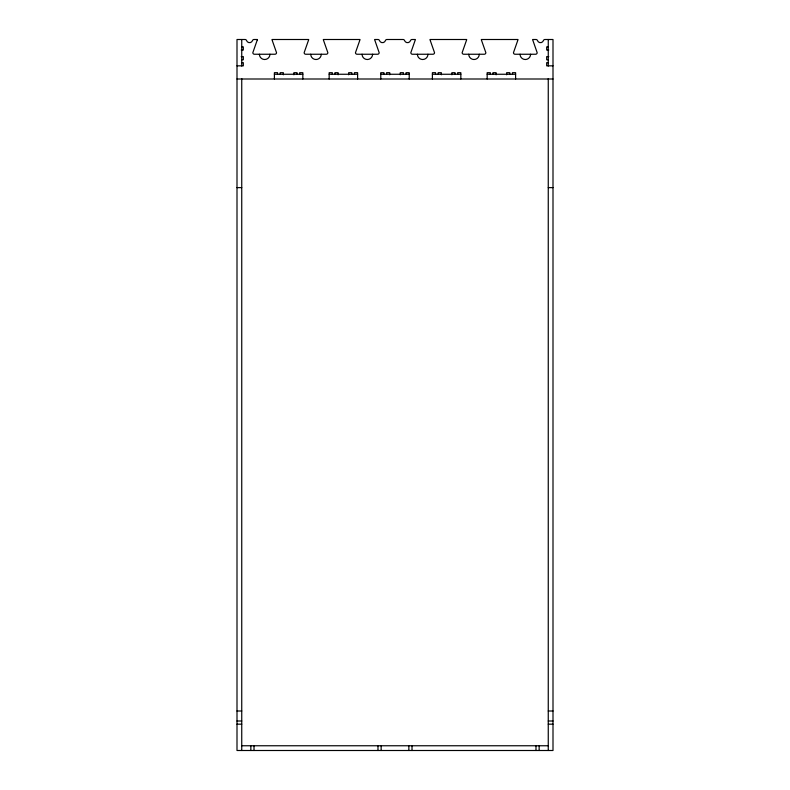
<?xml version="1.0" encoding="UTF-8"?>
<svg xmlns="http://www.w3.org/2000/svg" width="790" height="790" viewBox="0 0 790 790"><rect width="100%" height="100%" fill="white"/><g stroke="black" fill="none" stroke-linecap="round" stroke-linejoin="round"><path stroke-width="1.19" d="M241.74 46.877L243.32 46.877L243.32 50.037L241.217 50.037M548.26 46.877L546.68 46.877L546.68 50.037L548.783 50.037M241.217 56.613L243.32 56.613L243.32 59.773L241.74 59.773M548.783 56.613L546.68 56.613L546.68 59.773L548.26 59.773M241.74 62.677L243.32 62.677L243.32 65.837L237 65.837M548.26 62.677L546.68 62.677L546.68 65.837L553 65.837M274.397 74.26L302.837 74.26M329.163 74.26L357.603 74.26M380.78 74.26L409.22 74.26M432.397 74.26L460.837 74.26M487.163 74.26L515.603 74.26M237 79L553 79M237 187.625L241.74 187.625M548.26 187.625L553 187.625M237 711L241.74 711M548.26 711L553 711M237 721.003L241.74 721.003M548.26 721.003L553 721.003M237 724.163L241.74 724.163M548.26 724.163L553 724.163M241.74 745.76L548.26 745.76M548.26 39.5L548.26 66.034M548.26 78.605L548.26 750.5M539.145 745.76L539.145 750.5M535.985 745.76L535.985 750.5M515.603 79L515.603 72.68L512.443 72.68L512.443 74.26M509.817 74.26L509.817 72.68L506.657 72.68L506.657 74.783M496.12 74.783L496.12 72.68L492.96 72.68L492.96 74.26M490.323 74.26L490.323 72.68L487.163 72.68L487.163 79M460.837 79L460.837 72.68L457.677 72.68L457.677 74.26M455.04 74.26L455.04 72.68L451.88 72.68L451.88 74.783M441.343 74.783L441.343 72.68L438.183 72.68L438.183 74.26M435.557 74.26L435.557 72.68L432.397 72.68L432.397 79M412.015 745.76L412.015 750.5M409.22 79L409.22 72.68L406.06 72.68L406.06 74.26M408.855 745.76L408.855 750.5M403.423 74.26L403.423 72.68L400.263 72.68L400.263 74.783M389.737 74.783L389.737 72.68L386.577 72.68L386.577 74.26M383.94 74.26L383.94 72.68L380.78 72.68L380.78 79M381.145 745.76L381.145 750.5M377.985 745.76L377.985 750.5M357.603 79L357.603 72.68L354.443 72.68L354.443 74.26M351.817 74.26L351.817 72.68L348.657 72.68L348.657 74.783M338.12 74.783L338.12 72.68L334.96 72.68L334.96 74.26M332.323 74.26L332.323 72.68L329.163 72.68L329.163 79M302.837 79L302.837 72.68L299.677 72.68L299.677 74.26M297.04 74.26L297.04 72.68L293.88 72.68L293.88 74.783M283.343 74.783L283.343 72.68L280.183 72.68L280.183 74.26M277.557 74.26L277.557 72.68L274.397 72.68L274.397 79M254.015 745.76L254.015 750.5M250.855 745.76L250.855 750.5M241.74 39.5L241.74 66.034M241.74 78.605L241.74 750.5M530.594 54.243A5.263 5.263 0 0 1 525.32 59.517A5.263 5.263 0 0 1 520.057 54.243M479.263 54.243A5.263 5.263 0 0 1 474 59.517A5.263 5.263 0 0 1 468.737 54.243M427.943 54.243A5.263 5.263 0 0 1 422.68 59.517A5.263 5.263 0 0 1 417.406 54.243M372.594 54.243A5.263 5.263 0 0 1 367.32 59.517A5.263 5.263 0 0 1 362.057 54.243M321.263 54.243A5.263 5.263 0 0 1 316 59.517A5.263 5.263 0 0 1 310.737 54.243M269.943 54.243A5.263 5.263 0 0 1 264.68 59.517A5.263 5.263 0 0 1 259.406 54.243M257.273 39.954L252.83 52.663A1.58 1.58 0 0 0 254.41 54.243L274.95 54.243A1.58 1.58 0 0 0 276.53 52.663L272.076 39.954A1.58 1.58 0 0 1 272.007 39.5L308.663 39.5A1.58 1.58 0 0 1 308.604 39.954L304.15 52.663A1.58 1.58 0 0 0 305.73 54.243L326.27 54.243A1.58 1.58 0 0 0 327.85 52.663L323.396 39.954A1.58 1.58 0 0 1 323.337 39.5L359.993 39.5A1.58 1.58 0 0 1 359.924 39.954L355.47 52.663A1.58 1.58 0 0 0 357.05 54.243L377.59 54.243A1.58 1.58 0 0 0 379.17 52.663L374.727 39.954A1.58 1.58 0 0 1 374.657 39.5L377.985 39.5A1.58 1.58 0 0 1 379.476 40.557A3.16 3.16 0 0 0 385.441 40.557A1.58 1.58 0 0 1 386.932 39.5L403.068 39.5A1.58 1.58 0 0 1 404.559 40.557A3.16 3.16 0 0 0 410.524 40.557A1.58 1.58 0 0 1 412.015 39.5L415.343 39.5A1.58 1.58 0 0 1 415.273 39.954L410.83 52.663A1.58 1.58 0 0 0 412.41 54.243L432.95 54.243A1.58 1.58 0 0 0 434.53 52.663L430.076 39.954A1.58 1.58 0 0 1 430.007 39.5L466.663 39.5A1.58 1.58 0 0 1 466.604 39.954L462.15 52.663A1.58 1.58 0 0 0 463.73 54.243L484.27 54.243A1.58 1.58 0 0 0 485.85 52.663L481.396 39.954A1.58 1.58 0 0 1 481.337 39.5L517.993 39.5A1.58 1.58 0 0 1 517.924 39.954L513.47 52.663A1.58 1.58 0 0 0 515.05 54.243L535.59 54.243A1.58 1.58 0 0 0 537.17 52.663L532.727 39.954A1.58 1.58 0 0 1 532.658 39.5L535.985 39.5A1.58 1.58 0 0 1 537.476 40.557A3.16 3.16 0 0 0 543.441 40.557A1.58 1.58 0 0 1 544.932 39.5L553 39.5L553 750.5L237 750.5L237 39.5L245.068 39.5A1.58 1.58 0 0 1 246.559 40.557A3.16 3.16 0 0 0 252.524 40.557A1.58 1.58 0 0 1 254.015 39.5L257.343 39.5A1.58 1.58 0 0 1 257.273 39.954"/></g></svg>
